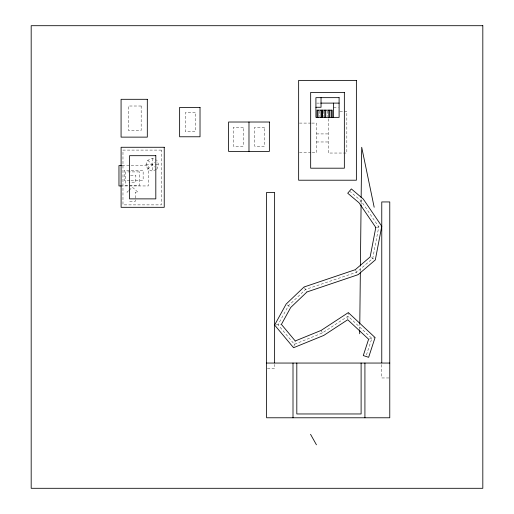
<?xml version="1.0" encoding="UTF-8"?>
<svg xmlns="http://www.w3.org/2000/svg" width="514" height="514" viewBox="0 0 514 514"><rect width="100%" height="100%" fill="white"/><g stroke="black" fill="none" stroke-linecap="round" stroke-linejoin="round"><path stroke-width="0.39" stroke-dasharray="2.57 1.93" d="M359.723 329.757L359.787 324.154M360.359 271.341L360.41 266.535M361.085 204.116L361.136 199.31M347.792 319.021L348.338 312.608M293.905 346.365L295.248 340.955M366.456 354.93L371.84 338.379L348.036 316.168L322.426 332.931L294.406 344.335L278.016 324.726L288.412 305.791L305.515 289.478L356.677 272.195L372.727 258.439L378.779 226.867L361.111 200.865L350.15 191.593M156.166 169.524L152.324 171.117L147.833 169.254L145.97 164.769L147.833 160.278L152.324 158.421L156.166 160.015M156.809 169.254L158.672 164.769L156.809 160.278M147.833 169.254L154.566 162.52M360.057 201.816L363.225 198.969M128.577 190.707L126.919 192.191L128.301 192.191M129.123 190.212L132.432 187.237L137.951 192.191L135.195 192.191L135.195 199.143M369.258 339.047L375.072 337.55M376.544 227.329L381.767 226.25M275.979 324.925L281.409 324.398M316.714 103.108L319.933 103.108M333.586 107.452L338.315 107.452M339.876 111.281L346.834 111.281L346.834 153.037L328.273 153.037L328.273 118.149M299.418 123.09L311.021 123.09M311.799 123.09L316.438 123.09L316.438 152.799L311.799 152.799M316.438 133.923L328.273 133.923M316.438 141.973L328.273 141.973M299.418 152.799L311.021 152.799M145.97 164.769L154.701 164.769M155.498 164.769L158.672 164.769M122.139 165.553L148.353 165.553L148.353 185.946L122.139 185.946M130.543 175.358L135.837 175.358L135.837 182.168L129.033 182.168M129.708 180.286L124.176 180.286L124.176 170.333L143.143 170.333L143.143 180.286L130.498 180.286M267.415 368.435L274.624 368.435L274.624 364.439M388.976 377.963L381.767 377.963L381.767 364.362M371.436 257.694L375.304 259.936M287.287 304.924L290.673 307.533M147.833 160.278L154.566 167.011M304.397 287.628L307.006 291.939M355.617 270.325L358.097 274.688M321.115 330.425L323.088 334.184M327.277 110.96L327.277 116.562M323.807 110.96L323.807 116.562M319.509 110.96L319.509 116.562M152.324 158.421L152.324 171.117M135.195 199.914L135.195 201.462L129.676 201.462L129.676 199.914M141.164 106.012L128.352 106.012L128.352 130.421L141.164 130.421L141.164 106.012M195.243 112.598L185.284 112.598L185.284 131.565L195.243 131.565L195.243 112.598M243.328 127.228L233.369 127.228L233.369 146.194L243.328 146.194L243.328 127.228M264.594 127.228L254.636 127.228L254.636 146.194L264.594 146.194L264.594 127.228M161.402 150.094L122.974 150.094L122.974 204.88L161.402 204.88L161.402 150.094M139.294 171.907L125.577 171.907L125.577 185.618L139.294 185.618L139.294 171.907"/><path stroke-width="0.77" d="M359.684 333.759L359.716 330.56M359.794 323.357L360.346 272.137M360.417 265.738L361.079 204.913M361.156 197.71L361.702 147.293L374.179 207.245M320.71 103.108L339.105 103.108M315.917 107.265L321.038 107.265L321.038 97.654M121.349 165.553L118.965 165.553L118.965 185.946L121.349 185.946M266.612 363.051L389.773 363.051M310.54 434.291L316.438 444.809M381.767 362.762L381.767 201.938L389.773 201.938L389.773 417.779L266.612 417.779L266.612 192.416L274.624 192.416L274.624 362.839M364.921 363.051L364.921 417.779M361.111 363.051L361.111 413.963L296.816 413.963L296.816 363.051M333.586 103.108L333.586 117.365M332.211 117.365L332.211 110.163L317.042 110.163L317.042 117.365M331.273 110.163L331.273 117.365M329.744 110.163L329.744 117.365M328.806 110.163L328.806 117.365M325.754 110.163L325.754 117.365M324.809 110.163L324.809 117.365M322.278 110.163L322.278 117.365M321.976 110.163L321.976 117.365M321.032 110.163L321.032 117.365M317.986 110.163L317.986 117.365M293.006 363.051L293.006 417.779M248.982 122.017L248.982 151.405M375.798 227.484L370.144 256.942L355.264 269.702L304.025 287.011L286.157 304.057L274.624 325.054L293.571 347.721L323.743 335.436L347.727 319.734L368.609 339.214L363.289 355.566L368.641 357.307L375.072 337.55L348.338 312.608L321.115 330.425L295.248 340.955L281.409 324.398L290.673 307.533L307.006 291.939L358.097 274.688L375.304 259.936L381.767 226.25L363.225 198.969L351.358 188.927L347.721 193.225L359.003 202.767L375.798 227.484M482.819 25.7L31.181 25.7L31.181 488.3L482.819 488.3L482.819 25.7M356.375 80.383L298.647 80.383L298.647 180.215L356.375 180.215L356.375 80.383M344.348 92.411L310.668 92.411L310.668 168.194L344.348 168.194L344.348 92.411M339.105 97.654L315.917 97.654L315.917 117.365L339.105 117.365L339.105 97.654M147.312 99.305L121.073 99.305L121.073 137.129L147.312 137.129L147.312 99.305M200.023 107.387L179.63 107.387L179.63 136.775L200.023 136.775L200.023 107.387M269.368 122.017L228.595 122.017L228.595 151.405L269.368 151.405L269.368 122.017M164.236 147.267L121.098 147.267L121.098 207.309L164.236 207.309L164.236 147.267M155.813 155.691L129.528 155.691L129.528 198.879L155.813 198.879L155.813 155.691"/></g></svg>
